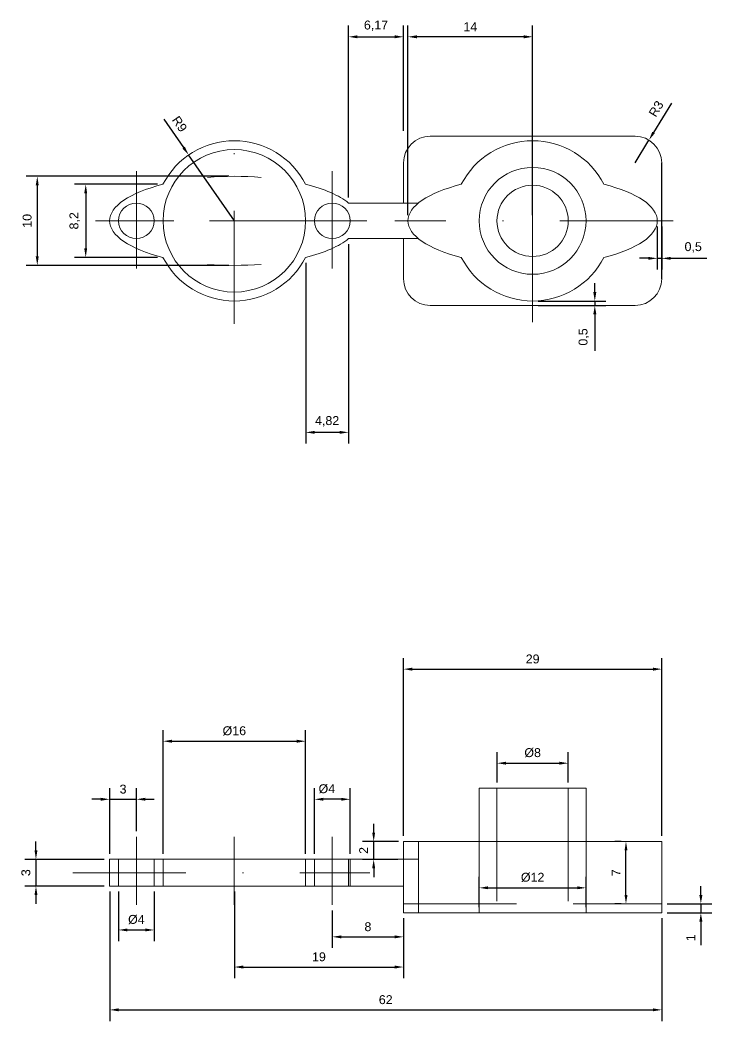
# Model space of a CAD drawing. Header units: millimetres. Extents: x -6 to 449, y -26 to 1066.
# Drawn here: x 33.8 to 111.5, y 953.3 to 1065.7 of the extents above; entities that cross this region are included whole.
import ezdxf

# ---------------------------------------------------------------- set-up
doc = ezdxf.new("R2010")
doc.units = ezdxf.units.MM
doc.linetypes.add('TRAZO_Y_PUNTO', pattern=[25.4, 12.7, -6.35, 0, -6.35])
doc.linetypes.add('TRAZOS', pattern=[19.05, 12.7, -6.35])
for name, color, linetype, lineweight in [('01_Contornos', 7, 'Continuous', 20), ('02_Ocultas', 4, 'TRAZOS', 20), ('03_Ejes', 1, 'TRAZO_Y_PUNTO', 18), ('04_Cotas', 3, 'Continuous', 18)]:
    doc.layers.add(name, color=color, linetype=linetype, lineweight=lineweight)
doc.styles.get("Standard").update_dxf_attribs({"font": 'arial.ttf'})
doc.dimstyles.new('ISO-25', dxfattribs={"dimtxt": 2.5, "dimasz": 2.5, "dimexe": 1.25, "dimexo": 0.625, "dimtad": 1, "dimtxsty": 'Standard', "dimcen": 2.5, "dimadec": 0, "dimazin": 0, "dimtfac": 1, "dimtmove": 0, "dimatfit": 3, "dimfxl": 1, "dimarcsym": 0})

# ---------------------------------------------------------------- blocks, each defined once
blk = doc.blocks.new('*D20')
at = {"layer": '04_Cotas', "color": 0, "lineweight": -2, "transparency": 16777216}
for p, q in [((43.89, 967.81), (43.89, 953.28)), ((105.89, 964.81), (105.89, 953.28)), ((44.89, 954.53), (104.89, 954.53))]:
    blk.add_line(p, q, dxfattribs=at)
at = {"layer": '04_Cotas', "color": 0, "transparency": 16777216}
for points in [[(44.89, 954.7), (44.89, 954.37), (43.89, 954.53)], [(104.89, 954.7), (104.89, 954.37), (105.89, 954.53)]]:
    blk.add_solid(points, dxfattribs=at)
at = {"layer": 'Defpoints', "color": 0, "transparency": 16777216}
for p in [(43.89, 968.43), (105.89, 965.43), (105.89, 954.53)]:
    blk.add_point(p, dxfattribs=at)
at = {"layer": '04_Cotas', "color": 0, "transparency": 16777216, "insert": (74.89, 955.67), "char_height": 1, "attachment_point": 5}
blk.add_mtext('62', dxfattribs=at)
blk = doc.blocks.new('*D21')
at = {"layer": '04_Cotas', "color": 0, "lineweight": -2, "transparency": 16777216}
for p, q in [((87.39, 980.06), (87.39, 983.47)), ((95.39, 980.06), (95.39, 983.47)), ((88.39, 982.22), (94.39, 982.22))]:
    blk.add_line(p, q, dxfattribs=at)
at = {"layer": '04_Cotas', "color": 0, "transparency": 16777216}
for points in [[(88.39, 982.39), (88.39, 982.06), (87.39, 982.22)], [(94.39, 982.39), (94.39, 982.06), (95.39, 982.22)]]:
    blk.add_solid(points, dxfattribs=at)
at = {"layer": 'Defpoints', "color": 0, "transparency": 16777216}
for p in [(95.39, 982.22), (87.39, 979.43), (95.39, 979.43)]:
    blk.add_point(p, dxfattribs=at)
at = {"layer": '04_Cotas', "color": 0, "transparency": 16777216, "insert": (91.39, 983.39), "char_height": 1, "attachment_point": 5}
blk.add_mtext('Ø8', dxfattribs=at)
blk = doc.blocks.new('*D22')
at = {"layer": '04_Cotas', "color": 0, "lineweight": -2, "transparency": 16777216}
for p, q in [((49.99, 1054.51), (52.19, 1051.33)), ((57.89, 1043.11), (52.76, 1050.51))]:
    blk.add_line(p, q, dxfattribs=at)
at = {"layer": '04_Cotas', "color": 0, "transparency": 16777216}
blk.add_solid([(52.33, 1051.43), (52.06, 1051.24), (52.76, 1050.51)], dxfattribs=at)
at = {"layer": 'Defpoints', "color": 0, "transparency": 16777216}
for p in [(52.76, 1050.51), (57.89, 1043.11)]:
    blk.add_point(p, dxfattribs=at)
at = {"layer": '04_Cotas', "color": 0, "transparency": 16777216, "insert": (51.74, 1053.98), "char_height": 1, "attachment_point": 5, "rotation": 304.6905}
blk.add_mtext('R9', dxfattribs=at)
blk = doc.blocks.new('*D23')
at = {"layer": '04_Cotas', "color": 0, "lineweight": -2, "transparency": 16777216}
for p, q in [((49.25, 1047.21), (39.95, 1047.21)), ((41.2, 1046.21), (41.2, 1040.01)), ((49.25, 1039.01), (39.95, 1039.01))]:
    blk.add_line(p, q, dxfattribs=at)
at = {"layer": '04_Cotas', "color": 0, "transparency": 16777216}
for points in [[(41.03, 1046.21), (41.36, 1046.21), (41.2, 1047.21)], [(41.03, 1040.01), (41.36, 1040.01), (41.2, 1039.01)]]:
    blk.add_solid(points, dxfattribs=at)
at = {"layer": 'Defpoints', "color": 0, "transparency": 16777216}
for p in [(49.87, 1047.21), (41.2, 1039.01), (49.87, 1039.01)]:
    blk.add_point(p, dxfattribs=at)
at = {"layer": '04_Cotas', "color": 0, "transparency": 16777216, "insert": (39.97, 1043.11), "char_height": 1, "attachment_point": 5, "rotation": 90}
blk.add_mtext('8,2', dxfattribs=at)
blk = doc.blocks.new('*D24')
at = {"layer": '04_Cotas', "color": 0, "lineweight": -2, "transparency": 16777216}
for p, q in [((70.72, 1040.48), (70.72, 1018.11)), ((65.9, 1038.38), (65.9, 1018.11)), ((69.72, 1019.36), (66.9, 1019.36))]:
    blk.add_line(p, q, dxfattribs=at)
at = {"layer": '04_Cotas', "color": 0, "transparency": 16777216}
for points in [[(66.9, 1019.53), (66.9, 1019.2), (65.9, 1019.36)], [(69.72, 1019.53), (69.72, 1019.2), (70.72, 1019.36)]]:
    blk.add_solid(points, dxfattribs=at)
at = {"layer": 'Defpoints', "color": 0, "transparency": 16777216}
for p in [(70.72, 1041.11), (65.9, 1039.01), (65.9, 1019.36)]:
    blk.add_point(p, dxfattribs=at)
at = {"layer": '04_Cotas', "color": 0, "transparency": 16777216, "insert": (68.31, 1020.59), "char_height": 1, "attachment_point": 5}
blk.add_mtext('4,82', dxfattribs=at)
blk = doc.blocks.new('*D25')
at = {"layer": '04_Cotas', "color": 0, "lineweight": -2, "transparency": 16777216}
for p, q in [((70.72, 1045.73), (70.72, 1065.02)), ((76.89, 1053.23), (76.89, 1065.02)), ((71.72, 1063.77), (75.89, 1063.77))]:
    blk.add_line(p, q, dxfattribs=at)
at = {"layer": '04_Cotas', "color": 0, "transparency": 16777216}
for points in [[(71.72, 1063.94), (71.72, 1063.6), (70.72, 1063.77)], [(75.89, 1063.94), (75.89, 1063.6), (76.89, 1063.77)]]:
    blk.add_solid(points, dxfattribs=at)
at = {"layer": 'Defpoints', "color": 0, "transparency": 16777216}
for p in [(76.89, 1063.77), (76.89, 1052.61), (70.72, 1045.11)]:
    blk.add_point(p, dxfattribs=at)
at = {"layer": '04_Cotas', "color": 0, "transparency": 16777216, "insert": (73.8, 1065), "char_height": 1, "attachment_point": 5}
blk.add_mtext('6,17', dxfattribs=at)
blk = doc.blocks.new('*D26')
at = {"layer": '04_Cotas', "color": 0, "lineweight": -2, "transparency": 16777216}
for p, q in [((57.26, 1048.11), (34.51, 1048.11)), ((35.76, 1047.11), (35.76, 1039.11)), ((57.26, 1038.11), (34.51, 1038.11))]:
    blk.add_line(p, q, dxfattribs=at)
at = {"layer": '04_Cotas', "color": 0, "transparency": 16777216}
for points in [[(35.59, 1047.11), (35.92, 1047.11), (35.76, 1048.11)], [(35.59, 1039.11), (35.92, 1039.11), (35.76, 1038.11)]]:
    blk.add_solid(points, dxfattribs=at)
at = {"layer": 'Defpoints', "color": 0, "transparency": 16777216}
for p in [(57.89, 1048.11), (35.76, 1038.11), (57.89, 1038.11)]:
    blk.add_point(p, dxfattribs=at)
at = {"layer": '04_Cotas', "color": 0, "transparency": 16777216, "insert": (34.62, 1043.11), "char_height": 1, "attachment_point": 5, "rotation": 90}
blk.add_mtext('10', dxfattribs=at)
blk = doc.blocks.new('*D27')
at = {"layer": '04_Cotas', "color": 0, "lineweight": -2, "transparency": 16777216}
for p, q in [((49.89, 972.06), (49.89, 985.94)), ((65.89, 972.06), (65.89, 985.94)), ((50.89, 984.69), (64.89, 984.69))]:
    blk.add_line(p, q, dxfattribs=at)
at = {"layer": '04_Cotas', "color": 0, "transparency": 16777216}
for points in [[(50.89, 984.86), (50.89, 984.52), (49.89, 984.69)], [(64.89, 984.86), (64.89, 984.52), (65.89, 984.69)]]:
    blk.add_solid(points, dxfattribs=at)
at = {"layer": 'Defpoints', "color": 0, "transparency": 16777216}
for p in [(65.89, 984.69), (49.89, 971.43), (65.89, 971.43)]:
    blk.add_point(p, dxfattribs=at)
at = {"layer": '04_Cotas', "color": 0, "transparency": 16777216, "insert": (57.89, 985.85), "char_height": 1, "attachment_point": 5}
blk.add_mtext('Ø16', dxfattribs=at)
blk = doc.blocks.new('*D16')
at = {"layer": '04_Cotas', "color": 0, "lineweight": -2, "transparency": 16777216}
for p, q in [((77.39, 1043.73), (77.39, 1065.02)), ((91.39, 1043.73), (91.39, 1065.02)), ((90.39, 1063.77), (78.39, 1063.77))]:
    blk.add_line(p, q, dxfattribs=at)
at = {"layer": '04_Cotas', "color": 0, "transparency": 16777216}
for points in [[(78.39, 1063.94), (78.39, 1063.6), (77.39, 1063.77)], [(90.39, 1063.94), (90.39, 1063.6), (91.39, 1063.77)]]:
    blk.add_solid(points, dxfattribs=at)
at = {"layer": 'Defpoints', "color": 0, "transparency": 16777216}
for p in [(77.39, 1063.77), (77.39, 1043.11), (91.39, 1043.11)]:
    blk.add_point(p, dxfattribs=at)
at = {"layer": '04_Cotas', "color": 0, "transparency": 16777216, "insert": (84.39, 1064.9), "char_height": 1, "attachment_point": 5}
blk.add_mtext('14', dxfattribs=at)
blk = doc.blocks.new('*D28')
at = {"layer": '04_Cotas', "color": 0, "lineweight": -2, "transparency": 16777216}
for p, q in [((85.39, 966.06), (85.39, 969.48)), ((97.39, 966.06), (97.39, 969.48)), ((86.39, 968.23), (96.39, 968.23))]:
    blk.add_line(p, q, dxfattribs=at)
at = {"layer": '04_Cotas', "color": 0, "transparency": 16777216}
for points in [[(86.39, 968.4), (86.39, 968.07), (85.39, 968.23)], [(96.39, 968.4), (96.39, 968.07), (97.39, 968.23)]]:
    blk.add_solid(points, dxfattribs=at)
at = {"layer": 'Defpoints', "color": 0, "transparency": 16777216}
for p in [(97.39, 968.23), (85.39, 965.43), (97.39, 965.43)]:
    blk.add_point(p, dxfattribs=at)
at = {"layer": '04_Cotas', "color": 0, "transparency": 16777216, "insert": (91.39, 969.4), "char_height": 1, "attachment_point": 5}
blk.add_mtext('Ø12', dxfattribs=at)
blk = doc.blocks.new('*D29')
at = {"layer": '04_Cotas', "color": 0, "lineweight": -2, "transparency": 16777216}
for p, q in [((76.89, 974.06), (76.89, 994.03)), ((105.89, 974.06), (105.89, 994.03)), ((77.89, 992.78), (104.89, 992.78))]:
    blk.add_line(p, q, dxfattribs=at)
at = {"layer": '04_Cotas', "color": 0, "transparency": 16777216}
for points in [[(77.89, 992.95), (77.89, 992.61), (76.89, 992.78)], [(104.89, 992.95), (104.89, 992.61), (105.89, 992.78)]]:
    blk.add_solid(points, dxfattribs=at)
at = {"layer": 'Defpoints', "color": 0, "transparency": 16777216}
for p in [(105.89, 992.78), (76.89, 973.43), (105.89, 973.43)]:
    blk.add_point(p, dxfattribs=at)
at = {"layer": '04_Cotas', "color": 0, "transparency": 16777216, "insert": (91.39, 993.92), "char_height": 1, "attachment_point": 5}
blk.add_mtext('29', dxfattribs=at)
blk = doc.blocks.new('*D17')
at = {"layer": '04_Cotas', "color": 0, "lineweight": -2, "transparency": 16777216}
for p, q in [((66.89, 972.06), (66.89, 979.42)), ((70.89, 972.06), (70.89, 979.42)), ((69.89, 978.17), (67.89, 978.17))]:
    blk.add_line(p, q, dxfattribs=at)
at = {"layer": '04_Cotas', "color": 0, "transparency": 16777216}
for points in [[(67.89, 978.34), (67.89, 978.01), (66.89, 978.17)], [(69.89, 978.34), (69.89, 978.01), (70.89, 978.17)]]:
    blk.add_solid(points, dxfattribs=at)
at = {"layer": 'Defpoints', "color": 0, "transparency": 16777216}
for p in [(66.89, 978.17), (66.89, 971.43), (70.89, 971.43)]:
    blk.add_point(p, dxfattribs=at)
at = {"layer": '04_Cotas', "color": 0, "transparency": 16777216, "insert": (68.28, 979.34), "char_height": 1, "attachment_point": 5}
blk.add_mtext('Ø4', dxfattribs=at)
blk = doc.blocks.new('*D30')
at = {"layer": '04_Cotas', "color": 0, "lineweight": -2, "transparency": 16777216}
for p, q in [((44.89, 967.81), (44.89, 962.25)), ((48.89, 967.81), (48.89, 962.25)), ((45.89, 963.5), (47.89, 963.5))]:
    blk.add_line(p, q, dxfattribs=at)
at = {"layer": '04_Cotas', "color": 0, "transparency": 16777216}
for points in [[(45.89, 963.67), (45.89, 963.34), (44.89, 963.5)], [(47.89, 963.67), (47.89, 963.34), (48.89, 963.5)]]:
    blk.add_solid(points, dxfattribs=at)
at = {"layer": 'Defpoints', "color": 0, "transparency": 16777216}
for p in [(44.89, 968.43), (48.89, 968.43), (48.89, 963.5)]:
    blk.add_point(p, dxfattribs=at)
at = {"layer": '04_Cotas', "color": 0, "transparency": 16777216, "insert": (46.89, 964.67), "char_height": 1, "attachment_point": 5}
blk.add_mtext('Ø4', dxfattribs=at)
blk = doc.blocks.new('*D31')
at = {"layer": '04_Cotas', "color": 0, "lineweight": -2, "transparency": 16777216}
for p, q in [((110.28, 967.43), (110.28, 968.43)), ((106.51, 966.43), (111.53, 966.43)), ((110.28, 966.43), (110.28, 965.43)), ((106.51, 965.43), (111.53, 965.43)), ((110.28, 964.43), (110.28, 961.81))]:
    blk.add_line(p, q, dxfattribs=at)
at = {"layer": '04_Cotas', "color": 0, "transparency": 16777216}
for points in [[(110.11, 967.43), (110.45, 967.43), (110.28, 966.43)], [(110.11, 964.43), (110.45, 964.43), (110.28, 965.43)]]:
    blk.add_solid(points, dxfattribs=at)
at = {"layer": 'Defpoints', "color": 0, "transparency": 16777216}
for p in [(105.89, 966.43), (105.89, 965.43), (110.28, 965.43)]:
    blk.add_point(p, dxfattribs=at)
at = {"layer": '04_Cotas', "color": 0, "transparency": 16777216, "insert": (109.15, 962.62), "char_height": 1, "attachment_point": 5, "rotation": 90}
blk.add_mtext('1', dxfattribs=at)
blk = doc.blocks.new('*D32')
at = {"layer": '04_Cotas', "color": 0, "lineweight": -2, "transparency": 16777216}
for p, q in [((68.89, 965.69), (68.89, 961.48)), ((76.89, 964.81), (76.89, 961.48)), ((69.89, 962.73), (75.89, 962.73))]:
    blk.add_line(p, q, dxfattribs=at)
at = {"layer": '04_Cotas', "color": 0, "transparency": 16777216}
for points in [[(69.89, 962.89), (69.89, 962.56), (68.89, 962.73)], [(75.89, 962.89), (75.89, 962.56), (76.89, 962.73)]]:
    blk.add_solid(points, dxfattribs=at)
at = {"layer": 'Defpoints', "color": 0, "transparency": 16777216}
for p in [(68.89, 966.31), (76.89, 965.43), (76.89, 962.73)]:
    blk.add_point(p, dxfattribs=at)
at = {"layer": '04_Cotas', "color": 0, "transparency": 16777216, "insert": (72.89, 963.86), "char_height": 1, "attachment_point": 5}
blk.add_mtext('8', dxfattribs=at)
blk = doc.blocks.new('*D33')
at = {"layer": '04_Cotas', "color": 0, "lineweight": -2, "transparency": 16777216}
for p, q in [((43.89, 972.06), (43.89, 979.42)), ((46.89, 974.58), (46.89, 979.42)), ((42.89, 978.17), (41.89, 978.17)), ((43.89, 978.17), (46.89, 978.17)), ((47.89, 978.17), (48.89, 978.17))]:
    blk.add_line(p, q, dxfattribs=at)
at = {"layer": '04_Cotas', "color": 0, "transparency": 16777216}
for points in [[(42.89, 978.34), (42.89, 978.01), (43.89, 978.17)], [(47.89, 978.34), (47.89, 978.01), (46.89, 978.17)]]:
    blk.add_solid(points, dxfattribs=at)
at = {"layer": 'Defpoints', "color": 0, "transparency": 16777216}
for p in [(46.89, 978.17), (46.89, 973.96), (43.89, 971.43)]:
    blk.add_point(p, dxfattribs=at)
at = {"layer": '04_Cotas', "color": 0, "transparency": 16777216, "insert": (45.39, 979.31), "char_height": 1, "attachment_point": 5}
blk.add_mtext('3', dxfattribs=at)
blk = doc.blocks.new('*D34')
at = {"layer": '04_Cotas', "color": 0, "lineweight": -2, "transparency": 16777216}
for p, q in [((73.54, 974.43), (73.54, 975.43)), ((76.31, 973.43), (72.29, 973.43)), ((73.54, 971.43), (73.54, 973.43)), ((76.26, 971.43), (72.29, 971.43)), ((73.54, 970.43), (73.54, 969.43))]:
    blk.add_line(p, q, dxfattribs=at)
at = {"layer": '04_Cotas', "color": 0, "transparency": 16777216}
for points in [[(73.37, 974.43), (73.7, 974.43), (73.54, 973.43)], [(73.37, 970.43), (73.7, 970.43), (73.54, 971.43)]]:
    blk.add_solid(points, dxfattribs=at)
at = {"layer": 'Defpoints', "color": 0, "transparency": 16777216}
for p in [(73.54, 973.43), (76.94, 973.43), (76.89, 971.43)]:
    blk.add_point(p, dxfattribs=at)
at = {"layer": '04_Cotas', "color": 0, "transparency": 16777216, "insert": (72.41, 972.43), "char_height": 1, "attachment_point": 5, "rotation": 90}
blk.add_mtext('2', dxfattribs=at)
blk = doc.blocks.new('*D18')
at = {"layer": '04_Cotas', "color": 0, "lineweight": -2, "transparency": 16777216}
for p, q in [((35.61, 972.43), (35.61, 973.43)), ((43.26, 971.43), (34.36, 971.43)), ((35.61, 971.43), (35.61, 968.43)), ((43.26, 968.43), (34.36, 968.43)), ((35.61, 967.43), (35.61, 966.43))]:
    blk.add_line(p, q, dxfattribs=at)
at = {"layer": '04_Cotas', "color": 0, "transparency": 16777216}
for points in [[(35.45, 972.43), (35.78, 972.43), (35.61, 971.43)], [(35.45, 967.43), (35.78, 967.43), (35.61, 968.43)]]:
    blk.add_solid(points, dxfattribs=at)
at = {"layer": 'Defpoints', "color": 0, "transparency": 16777216}
for p in [(43.89, 971.43), (35.61, 968.43), (43.89, 968.43)]:
    blk.add_point(p, dxfattribs=at)
at = {"layer": '04_Cotas', "color": 0, "transparency": 16777216, "insert": (34.48, 969.93), "char_height": 1, "attachment_point": 5, "rotation": 90}
blk.add_mtext('3', dxfattribs=at)
blk = doc.blocks.new('*D19')
at = {"layer": '04_Cotas', "color": 0, "lineweight": -2, "transparency": 16777216}
for p, q in [((101.33, 973.43), (100.62, 973.43)), ((101.87, 967.43), (101.87, 972.43)), ((101.33, 966.43), (100.62, 966.43))]:
    blk.add_line(p, q, dxfattribs=at)
at = {"layer": '04_Cotas', "color": 0, "transparency": 16777216}
for points in [[(101.71, 972.43), (102.04, 972.43), (101.87, 973.43)], [(101.71, 967.43), (102.04, 967.43), (101.87, 966.43)]]:
    blk.add_solid(points, dxfattribs=at)
at = {"layer": 'Defpoints', "color": 0, "transparency": 16777216}
for p in [(101.87, 973.43), (101.96, 973.43), (101.96, 966.43)]:
    blk.add_point(p, dxfattribs=at)
at = {"layer": '04_Cotas', "color": 0, "transparency": 16777216, "insert": (100.75, 969.93), "char_height": 1, "attachment_point": 5, "rotation": 90}
blk.add_mtext('7', dxfattribs=at)
blk = doc.blocks.new('*D35')
at = {"layer": '04_Cotas', "color": 0, "lineweight": -2, "transparency": 16777216}
for p, q in [((105.39, 1042.48), (105.39, 1037.65)), ((105.89, 1042.48), (105.89, 1037.65)), ((104.39, 1038.9), (103.39, 1038.9)), ((105.39, 1038.9), (105.89, 1038.9)), ((106.89, 1038.9), (110.96, 1038.9))]:
    blk.add_line(p, q, dxfattribs=at)
at = {"layer": '04_Cotas', "color": 0, "transparency": 16777216}
for points in [[(104.39, 1039.06), (104.39, 1038.73), (105.39, 1038.9)], [(106.89, 1039.06), (106.89, 1038.73), (105.89, 1038.9)]]:
    blk.add_solid(points, dxfattribs=at)
at = {"layer": 'Defpoints', "color": 0, "transparency": 16777216}
for p in [(105.39, 1043.11), (105.89, 1043.11), (105.89, 1038.9)]:
    blk.add_point(p, dxfattribs=at)
at = {"layer": '04_Cotas', "color": 0, "transparency": 16777216, "insert": (109.42, 1040.12), "char_height": 1, "attachment_point": 5}
blk.add_mtext('0,5', dxfattribs=at)
blk = doc.blocks.new('*D36')
at = {"layer": '04_Cotas', "color": 0, "lineweight": -2, "transparency": 16777216}
for p, q in [((98.37, 1035.11), (98.37, 1036.11)), ((92.01, 1034.11), (99.62, 1034.11)), ((98.37, 1034.11), (98.37, 1033.61)), ((92.01, 1033.61), (99.62, 1033.61)), ((98.37, 1032.61), (98.37, 1028.53))]:
    blk.add_line(p, q, dxfattribs=at)
at = {"layer": '04_Cotas', "color": 0, "transparency": 16777216}
for points in [[(98.2, 1035.11), (98.54, 1035.11), (98.37, 1034.11)], [(98.2, 1032.61), (98.54, 1032.61), (98.37, 1033.61)]]:
    blk.add_solid(points, dxfattribs=at)
at = {"layer": 'Defpoints', "color": 0, "transparency": 16777216}
for p in [(91.39, 1034.11), (91.39, 1033.61), (98.37, 1033.61)]:
    blk.add_point(p, dxfattribs=at)
at = {"layer": '04_Cotas', "color": 0, "transparency": 16777216, "insert": (97.14, 1030.07), "char_height": 1, "attachment_point": 5, "rotation": 90}
blk.add_mtext('0,5', dxfattribs=at)
blk = doc.blocks.new('*D37')
at = {"layer": '04_Cotas', "color": 0, "lineweight": -2, "transparency": 16777216}
for p, q in [((106.98, 1056.32), (104.97, 1053.02)), ((102.89, 1049.61), (104.45, 1052.17))]:
    blk.add_line(p, q, dxfattribs=at)
at = {"layer": '04_Cotas', "color": 0, "transparency": 16777216}
blk.add_solid([(104.83, 1053.11), (105.11, 1052.94), (104.45, 1052.17)], dxfattribs=at)
at = {"layer": 'Defpoints', "color": 0, "transparency": 16777216}
for p in [(104.45, 1052.17), (102.89, 1049.61)]:
    blk.add_point(p, dxfattribs=at)
at = {"layer": '04_Cotas', "color": 0, "transparency": 16777216, "insert": (105.26, 1055.69), "char_height": 1, "attachment_point": 5, "rotation": 58.6228}
blk.add_mtext('R3', dxfattribs=at)
blk = doc.blocks.new('*D38')
at = {"layer": '04_Cotas', "color": 0, "lineweight": -2, "transparency": 16777216}
for p, q in [((57.89, 967.81), (57.89, 958.09)), ((76.89, 964.81), (76.89, 958.09)), ((58.89, 959.34), (75.89, 959.34))]:
    blk.add_line(p, q, dxfattribs=at)
at = {"layer": '04_Cotas', "color": 0, "transparency": 16777216}
for points in [[(58.89, 959.51), (58.89, 959.17), (57.89, 959.34)], [(75.89, 959.51), (75.89, 959.17), (76.89, 959.34)]]:
    blk.add_solid(points, dxfattribs=at)
at = {"layer": 'Defpoints', "color": 0, "transparency": 16777216}
for p in [(57.89, 968.43), (76.89, 965.43), (76.89, 959.34)]:
    blk.add_point(p, dxfattribs=at)
at = {"layer": '04_Cotas', "color": 0, "transparency": 16777216, "insert": (67.39, 960.48), "char_height": 1, "attachment_point": 5}
blk.add_mtext('19', dxfattribs=at)

msp = doc.modelspace()

# ---------------------------------------------------------------- linework, layer by layer
msp.add_line((105.886, 1036.608), (105.886, 1049.608))
at = {"layer": '01_Contornos'}
for p, q in [((102.886, 1052.608), (79.886, 1052.608)), ((76.886, 1049.608), (76.886, 1045.108)), ((70.717, 1045.108), (78.555, 1045.108)), ((78.555, 1041.108), (70.717, 1041.108)), ((76.886, 1041.108), (76.886, 1036.608)), ((79.886, 1033.608), (102.886, 1033.608)), ((97.386, 979.432), (85.386, 979.432)), ((85.386, 979.432), (85.386, 973.432)), ((97.386, 979.432), (97.386, 973.432)), ((76.886, 973.432), (105.886, 973.432)), ((76.886, 973.432), (76.886, 971.432)), ((105.886, 973.432), (105.886, 965.432)), ((76.937, 971.432), (43.886, 971.432)), ((43.886, 971.432), (43.886, 968.432)), ((49.886, 971.432), (49.886, 968.432)), ((65.886, 971.432), (65.886, 968.432)), ((70.717, 971.432), (70.717, 968.432)), ((76.886, 968.432), (43.886, 968.432)), ((76.886, 968.432), (76.886, 965.432)), ((105.886, 965.432), (76.886, 965.432))]:
    msp.add_line(p, q, dxfattribs=at)
for centre, radius in [((57.886, 1043.108), 8), ((91.386, 1043.108), 6), ((91.386, 1043.108), 4), ((46.886, 1043.108), 2), ((68.886, 1043.108), 2)]:
    msp.add_circle(centre, radius, dxfattribs=at)
for centre, radius, start, end in [((57.886, 1043.108), 9, 27.10318, 152.89682), ((79.886, 1049.608), 3, 90, 180), ((91.386, 1043.108), 9, 27.10318, 152.89682), ((102.886, 1049.608), 3, 0, 90), ((57.886, 1043.108), 9, 207.10318, 332.89682), ((91.386, 1043.108), 9, 207.10318, 332.89682), ((79.886, 1036.608), 3, 180, 270), ((102.886, 1036.608), 3, 270, 0)]:
    msp.add_arc(centre, radius, start, end, dxfattribs=at)
for centre, start_param, end_param in [((57.886, 1043.108), 5.3216522, 7.2447184), ((57.886, 1043.108), 9.8362948, 10.3863111), ((91.386, 1043.108), 5.3216522, 7.2447184), ((91.386, 1043.108), 8.4632448, 10.3863111), ((57.886, 1043.108), 8.4632448, 9.0132611)]:
    msp.add_ellipse(centre, major_axis=(-14, 0), ratio=0.3571429, start_param=start_param, end_param=end_param, dxfattribs=at)
at = {"layer": '02_Ocultas'}
for p, q in [((87.386, 979.432), (87.386, 965.432)), ((95.386, 979.432), (95.386, 965.432)), ((78.555, 973.432), (78.555, 965.432)), ((85.386, 973.432), (85.386, 965.432)), ((97.386, 973.432), (97.386, 965.432)), ((44.886, 971.432), (44.886, 968.432)), ((48.886, 971.432), (48.886, 968.432)), ((66.886, 971.432), (66.886, 968.432)), ((70.886, 971.432), (70.886, 968.432)), ((76.886, 971.432), (76.886, 968.432)), ((76.886, 971.432), (78.555, 971.432)), ((76.886, 966.432), (105.886, 966.432))]:
    msp.add_line(p, q, dxfattribs=at)
at = {"layer": '03_Ejes'}
for p, q in [((91.386, 1031.735), (91.386, 1054.482)), ((57.886, 1031.549), (57.886, 1053.647)), ((46.886, 1037.749), (46.886, 1048.689)), ((68.886, 1048.689), (68.886, 1037.749)), ((51.113, 1043.108), (42.294, 1043.108)), ((67.799, 1043.108), (50.548, 1043.108)), ((72.756, 1043.108), (64.458, 1043.108)), ((107.156, 1043.108), (75.929, 1043.108)), ((46.886, 973.958), (46.886, 966.311)), ((57.886, 973.958), (57.886, 966.311)), ((68.886, 973.958), (68.886, 966.311)), ((39.757, 969.932), (73.106, 969.932))]:
    msp.add_line(p, q, dxfattribs=at)
at = {"layer": '04_Cotas'}
for start_param, end_param in [(7.6380211, 8.0699421), (4.4964285, 4.9283495)]:
    msp.add_ellipse((57.886, 1043.108), major_axis=(14, 0), ratio=0.3571429, start_param=start_param, end_param=end_param, dxfattribs=at)

# ---------------------------------------------------------------- dimensions: what is measured, and where the dimension line sits
for base, p1, p2, picture, middle in [((76.886, 1063.771), (70.717, 1045.108), (76.886, 1052.608), '*D25', (73.801, 1064.997)), ((77.386, 1063.771), (91.386, 1043.108), (77.386, 1043.108), '*D16', (84.386, 1064.898)), ((105.886, 1038.895), (105.386, 1043.108), (105.886, 1043.108), '*D35', (109.425, 1040.121)), ((65.897, 1019.364), (70.717, 1041.108), (65.897, 1039.008), '*D24', (68.307, 1020.59)), ((105.886, 992.781), (76.886, 973.432), (105.886, 973.432), '*D29', (91.386, 993.916)), ((46.886, 978.174), (43.886, 971.432), (46.886, 973.958), '*D33', (45.386, 979.31)), ((76.886, 962.728), (68.886, 966.311), (76.886, 965.432), '*D32', (72.886, 963.863))]:
    dim = msp.add_linear_dim(base=base, p1=p1, p2=p2, dimstyle='ISO-25', override={"dimtxt": 1, "dimasz": 1}, dxfattribs=at)
    dim.commit()
    dim.dimension.update_dxf_attribs({"geometry": picture, "text_midpoint": middle})
for center, mpoint, override, picture, middle in [((102.886, 1049.608), (104.448, 1052.17), {"dimtxt": 1, "dimasz": 1, "dimcen": 2.5}, '*D37', (105.264, 1055.691)), ((57.886, 1043.108), (52.763, 1050.509), {"dimtxt": 1, "dimasz": 1}, '*D22', (51.744, 1053.977))]:
    dim = msp.add_radius_dim(center=center, mpoint=mpoint, dimstyle='ISO-25', override=override, dxfattribs=at)
    dim.commit()
    dim.dimension.update_dxf_attribs({"geometry": picture, "text_midpoint": middle})
for base, p1, p2, picture, middle in [((35.756, 1038.108), (57.886, 1048.108), (57.886, 1038.108), '*D26', (34.62, 1043.108)), ((41.197, 1039.008), (49.874, 1047.209), (49.874, 1039.008), '*D23', (39.971, 1043.108)), ((98.37, 1033.608), (91.386, 1034.108), (91.386, 1033.608), '*D36', (97.144, 1030.069)), ((73.536, 973.432), (76.886, 971.432), (76.937, 973.432), '*D34', (72.409, 972.432)), ((35.613, 968.432), (43.886, 971.432), (43.886, 968.432), '*D18', (34.477, 969.932)), ((101.872, 973.432), (101.957, 966.432), (101.957, 973.432), '*D19', (100.747, 969.932)), ((110.279, 965.432), (105.886, 966.432), (105.886, 965.432), '*D31', (109.152, 962.622))]:
    dim = msp.add_linear_dim(base=base, p1=p1, p2=p2, angle=90, dimstyle='ISO-25', override={"dimtxt": 1, "dimasz": 1}, dxfattribs=at)
    dim.commit()
    dim.dimension.update_dxf_attribs({"geometry": picture, "text_midpoint": middle})
for base, p1, p2, text, picture, middle in [((65.886, 984.689), (49.886, 971.432), (65.886, 971.432), 'Ø16', '*D27', (57.886, 985.852)), ((97.386, 968.233), (85.386, 965.432), (97.386, 965.432), 'Ø12', '*D28', (91.386, 969.396)), ((48.886, 963.504), (44.886, 968.432), (48.886, 968.432), 'Ø4', '*D30', (46.886, 964.668))]:
    dim = msp.add_linear_dim(base=base, p1=p1, p2=p2, text=text, dimstyle='ISO-25', override={"dimtxt": 1, "dimasz": 1}, dxfattribs=at)
    dim.commit()
    dim.dimension.update_dxf_attribs({"geometry": picture, "text_midpoint": middle})
for base, p1, p2, text, picture, middle in [((95.386, 982.223), (87.386, 979.432), (95.386, 979.432), 'Ø8', '*D21', (91.386, 982.223)), ((66.886, 978.174), (70.886, 971.432), (66.886, 971.432), 'Ø4', '*D17', (68.282, 978.174))]:
    dim = msp.add_linear_dim(base=base, p1=p1, p2=p2, text=text, dimstyle='ISO-25', override={"dimtxt": 1, "dimasz": 1}, dxfattribs=at)
    dim.commit()
    dim.dimension.update_dxf_attribs({"geometry": picture, "text_midpoint": middle, "dimtype": 160})
for base, p1, p2, picture, middle in [((105.886, 954.534), (43.886, 968.432), (105.886, 965.432), '*D20', (74.886, 954.534)), ((76.886, 959.341), (57.886, 968.432), (76.886, 965.432), '*D38', (67.386, 959.341))]:
    dim = msp.add_linear_dim(base=base, p1=p1, p2=p2, dimstyle='ISO-25', override={"dimtxt": 1, "dimasz": 1}, dxfattribs=at)
    dim.commit()
    dim.dimension.update_dxf_attribs({"geometry": picture, "text_midpoint": middle, "dimtype": 160})

doc.saveas('drawing.dxf')
